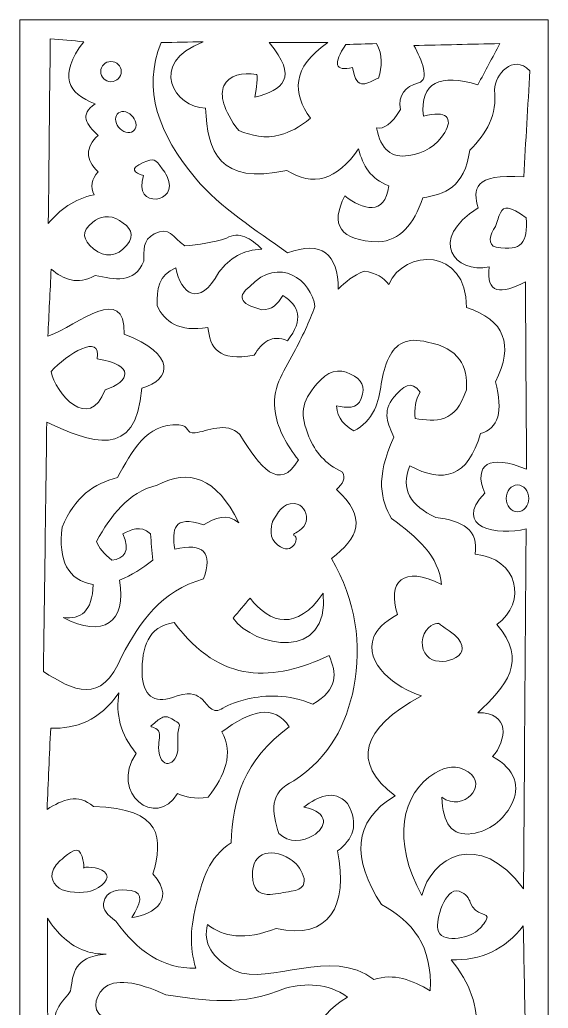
# Model space of a CAD drawing. Header units: centimetres. Extents: x -9.4 to 9.5, y -14.5 to 14.2.
# Drawn here: x 0.82 to 9.54, y -2.07 to 14.24 of the extents above; entities that cross this region are included whole.
import ezdxf

# ---------------------------------------------------------------- set-up
doc = ezdxf.new("R2010")
doc.units = ezdxf.units.CM
doc.header["$MEASUREMENT"] = 0
doc.layers.add('layer 1', color=7, linetype='Continuous')

msp = doc.modelspace()

# ---------------------------------------------------------------- linework, layer by layer
at = {"layer": 'layer 1', "color": 177, "lineweight": 9}
for points, knots in [([(0.82382, 14.244), (0.82382, 14.244), (9.5386, 14.244), (9.5386, 14.244), (9.5386, 14.244), (9.5386, 14.244), (9.5386, -14.45023), (9.5386, -14.45023), (9.5386, -14.45023), (9.5386, -14.45023), (0.82382, -14.45023), (0.82382, -14.45023), (0.82382, -14.45023), (0.82382, -14.45023), (0.82382, 14.244), (0.82382, 14.244)], [0, 0, 0, 0, 0.2, 0.2, 0.2, 0.2, 0.4, 0.4, 0.4, 0.4, 0.6, 0.6, 0.6, 0.6, 1, 1, 1, 1]), ([(1.32623, 13.92953), (1.51025, 13.9138), (1.69432, 13.89803), (1.87845, 13.8822), (1.87845, 13.8822), (1.44776, 13.31848), (1.62054, 13.02598), (2.06778, 12.85665), (2.06778, 12.85665), (1.79868, 12.68315), (1.92836, 12.50964), (2.11511, 12.33599), (2.11511, 12.33599), (1.90325, 12.13619), (1.9032, 11.93639), (2.11511, 11.73644), (2.11511, 11.73644), (2.00317, 11.61027), (1.98214, 11.4841), (2.052, 11.35777), (2.052, 11.35777), (1.71433, 11.28554), (1.48076, 11.10873), (1.29468, 10.88444), (1.29468, 10.88444), (1.30525, 11.89952), (1.31576, 12.91455), (1.32623, 13.92953)], [0, 0, 0, 0, 0.125, 0.125, 0.125, 0.125, 0.25, 0.25, 0.25, 0.25, 0.375, 0.375, 0.375, 0.375, 0.5, 0.5, 0.5, 0.5, 0.625, 0.625, 0.625, 0.625, 0.75, 0.75, 0.75, 0.75, 1, 1, 1, 1]), ([(3.85065, 13.8822), (3.6193, 13.87699), (3.38789, 13.87173), (3.15644, 13.86642), (3.15644, 13.86642), (2.83526, 13.09342), (3.1173, 12.35383), (3.71974, 11.63192), (3.71974, 11.63192), (4.14079, 11.1274), (4.71188, 10.7838), (5.23909, 10.39534), (5.23909, 10.39534), (5.80352, 10.6024), (6.07345, 10.39008), (6.0753, 9.79579), (6.0753, 9.79579), (6.19343, 9.91974), (6.32852, 10.02657), (6.5013, 10.09556), (6.5013, 10.09556), (6.70713, 10.06813), (6.8285, 9.98429), (6.91152, 9.87467), (6.91152, 9.87467), (7.15978, 10.47381), (8.19461, 10.48598), (8.18951, 9.49601), (8.18951, 9.49601), (8.81994, 9.29167), (8.97927, 8.88238), (8.66748, 8.26814), (8.66748, 8.26814), (8.80045, 7.77986), (8.71842, 7.49648), (8.42132, 7.4178), (8.42132, 7.4178), (8.22019, 6.69094), (7.80522, 6.59138), (7.2577, 6.88074), (7.2577, 6.88074), (7.09255, 6.49913), (7.27033, 6.2273), (7.68287, 6.03039), (7.68287, 6.03039), (8.1216, 5.98074), (8.40132, 5.82265), (8.33181, 5.4262), (8.33181, 5.4262), (9.04253, 5.35881), (9.19855, 4.63474), (8.68985, 4.26258), (8.68985, 4.26258), (9.21773, 3.67205), (8.83567, 3.23368), (8.37657, 2.80804), (8.37657, 2.80804), (8.92162, 2.82114), (8.85103, 2.35059), (8.6219, 2.08629), (8.6219, 2.08629), (9.0018, 1.87175), (9.08316, 1.58038), (8.93162, 1.292), (8.93162, 1.292), (8.79432, 1.03074), (8.57209, 0.85734), (8.27989, 0.81372), (8.27989, 0.81372), (7.94717, 0.76401), (7.79826, 0.98789), (7.78465, 1.41285), (7.78465, 1.41285), (8.14099, 1.16062), (8.55554, 1.61384), (8.21828, 1.83168), (8.21828, 1.83168), (8.01673, 1.96193), (7.86668, 1.92506), (7.6708, 1.81106), (7.6708, 1.81106), (7.12214, 1.49143), (6.95137, 0.68878), (7.45703, -0.20704), (7.45703, -0.20704), (7.59733, 0.41257), (8.39472, 0.90601), (9.13152, -0.09783), (9.13152, -0.09783), (9.1456, 1.88185), (9.15973, 3.86148), (9.17386, 5.84106), (9.17386, 5.84106), (8.70656, 5.72654), (7.95124, 5.8587), (8.4915, 6.43355), (8.4915, 6.43355), (8.29613, 6.90327), (8.56709, 7.08451), (9.18216, 6.82577), (9.18216, 6.82577), (9.1753, 7.85663), (9.16844, 8.88749), (9.16164, 9.91829), (9.16164, 9.91829), (8.76065, 9.71277), (8.50403, 9.71355), (8.56523, 10.16795), (8.56523, 10.16795), (8.00523, 10.03884), (7.54035, 10.61736), (8.38492, 11.13884), (8.38492, 11.13884), (8.29356, 11.44388), (8.2965, 11.71189), (9.1339, 11.65203), (9.1339, 11.65203), (9.16813, 12.23601), (9.20237, 12.81994), (9.23666, 13.40387), (9.23666, 13.40387), (8.94771, 13.6858), (8.66907, 13.34395), (8.65196, 13.08584), (8.65196, 13.08584), (8.70218, 12.68047), (8.52543, 12.36563), (8.24566, 12.09205), (8.24566, 12.09205), (8.15805, 11.46883), (7.82569, 11.36587), (7.47271, 11.30693), (7.47271, 11.30693), (7.32107, 10.86413), (7.08894, 10.59555), (6.73941, 10.58147), (6.73941, 10.58147), (6.095, 10.59508), (5.93779, 10.86129), (6.18446, 11.33674), (6.18446, 11.33674), (6.48305, 11.11343), (6.84598, 10.99262), (6.90786, 11.5057), (6.90786, 11.5057), (6.61267, 11.61501), (6.47639, 11.83775), (6.41241, 12.1119), (6.41241, 12.1119), (6.05071, 11.5982), (5.65601, 11.48049), (5.22847, 11.75861), (5.22847, 11.75861), (4.10763, 11.50895), (3.91696, 12.07653), (3.8885, 12.78653), (3.8885, 12.78653), (3.38372, 12.78689), (2.91714, 13.51983), (3.85065, 13.8822)], [0, 0, 0, 0, 0.02439024, 0.02439024, 0.02439024, 0.02439024, 0.04878049, 0.04878049, 0.04878049, 0.04878049, 0.07317073, 0.07317073, 0.07317073, 0.07317073, 0.09756098, 0.09756098, 0.09756098, 0.09756098, 0.12195122, 0.12195122, 0.12195122, 0.12195122, 0.14634146, 0.14634146, 0.14634146, 0.14634146, 0.17073171, 0.17073171, 0.17073171, 0.17073171, 0.19512195, 0.19512195, 0.19512195, 0.19512195, 0.2195122, 0.2195122, 0.2195122, 0.2195122, 0.24390244, 0.24390244, 0.24390244, 0.24390244, 0.26829268, 0.26829268, 0.26829268, 0.26829268, 0.29268293, 0.29268293, 0.29268293, 0.29268293, 0.31707317, 0.31707317, 0.31707317, 0.31707317, 0.34146341, 0.34146341, 0.34146341, 0.34146341, 0.36585366, 0.36585366, 0.36585366, 0.36585366, 0.3902439, 0.3902439, 0.3902439, 0.3902439, 0.41463415, 0.41463415, 0.41463415, 0.41463415, 0.43902439, 0.43902439, 0.43902439, 0.43902439, 0.46341463, 0.46341463, 0.46341463, 0.46341463, 0.48780488, 0.48780488, 0.48780488, 0.48780488, 0.51219512, 0.51219512, 0.51219512, 0.51219512, 0.53658537, 0.53658537, 0.53658537, 0.53658537, 0.56097561, 0.56097561, 0.56097561, 0.56097561, 0.58536585, 0.58536585, 0.58536585, 0.58536585, 0.6097561, 0.6097561, 0.6097561, 0.6097561, 0.63414634, 0.63414634, 0.63414634, 0.63414634, 0.65853659, 0.65853659, 0.65853659, 0.65853659, 0.68292683, 0.68292683, 0.68292683, 0.68292683, 0.70731707, 0.70731707, 0.70731707, 0.70731707, 0.73170732, 0.73170732, 0.73170732, 0.73170732, 0.75609756, 0.75609756, 0.75609756, 0.75609756, 0.7804878, 0.7804878, 0.7804878, 0.7804878, 0.80487805, 0.80487805, 0.80487805, 0.80487805, 0.82926829, 0.82926829, 0.82926829, 0.82926829, 0.85365854, 0.85365854, 0.85365854, 0.85365854, 0.87804878, 0.87804878, 0.87804878, 0.87804878, 0.90243902, 0.90243902, 0.90243902, 0.90243902, 0.92682927, 0.92682927, 0.92682927, 0.92682927, 0.95121951, 0.95121951, 0.95121951, 0.95121951, 1, 1, 1, 1]), ([(4.93931, 13.86642), (5.26007, 13.86642), (5.58088, 13.86642), (5.90175, 13.86642), (5.90175, 13.86642), (5.30323, 13.45104), (5.3205, 13.03557), (5.61775, 12.61998), (5.61775, 12.61998), (5.43564, 12.46876), (5.27142, 12.38347), (5.11947, 12.34295), (5.11947, 12.34295), (4.8662, 12.2754), (4.64681, 12.33207), (4.43443, 12.41487), (4.43443, 12.41487), (4.17038, 12.76296), (4.12382, 13.00339), (4.19075, 13.15395), (4.19075, 13.15395), (4.26902, 13.32988), (4.50259, 13.38278), (4.72502, 13.34101), (4.72502, 13.34101), (4.7472, 13.33684), (4.7406, 13.23609), (4.70265, 12.96709), (4.70265, 12.96709), (5.16556, 13.07929), (5.42156, 13.2926), (4.93931, 13.86642)], [0, 0, 0, 0, 0.11111111, 0.11111111, 0.11111111, 0.11111111, 0.22222222, 0.22222222, 0.22222222, 0.22222222, 0.33333333, 0.33333333, 0.33333333, 0.33333333, 0.44444444, 0.44444444, 0.44444444, 0.44444444, 0.55555556, 0.55555556, 0.55555556, 0.55555556, 0.66666667, 0.66666667, 0.66666667, 0.66666667, 0.77777778, 0.77777778, 0.77777778, 0.77777778, 1, 1, 1, 1]), ([(6.31197, 13.4562), (6.37626, 13.02969), (6.57003, 13.21768), (6.73796, 13.28265), (6.73796, 13.28265), (6.80154, 13.47203), (6.81216, 13.66146), (6.70641, 13.85064), (6.70641, 13.85064), (6.53806, 13.84543), (6.36977, 13.84017), (6.20152, 13.83486), (6.20152, 13.83486), (5.98419, 13.51457), (6.02096, 13.38835), (6.31197, 13.4562)], [0, 0, 0, 0, 0.2, 0.2, 0.2, 0.2, 0.4, 0.4, 0.4, 0.4, 0.6, 0.6, 0.6, 0.6, 1, 1, 1, 1]), ([(7.32174, 13.81909), (7.79501, 13.82966), (8.26834, 13.84017), (8.74172, 13.85064), (8.74172, 13.85064), (8.62071, 13.62455), (8.49975, 13.3984), (8.37884, 13.1722), (8.37884, 13.1722), (7.76134, 13.35143), (7.41924, 13.22495), (7.47951, 12.65154), (7.47951, 12.65154), (7.86467, 12.76106), (7.97496, 12.6156), (7.83219, 12.3844), (7.83219, 12.3844), (7.69313, 12.15939), (7.49942, 12.04199), (7.23852, 12.00223), (7.23852, 12.00223), (6.96035, 11.9598), (6.77395, 12.09566), (6.70641, 12.46221), (6.70641, 12.46221), (6.82572, 12.42869), (6.9572, 12.52862), (7.10085, 12.76198), (7.10085, 12.76198), (7.05981, 12.9986), (7.1735, 13.14214), (7.40078, 13.20386), (7.40078, 13.20386), (7.58557, 13.25403), (7.45997, 13.58345), (7.32174, 13.81909)], [0, 0, 0, 0, 0.1, 0.1, 0.1, 0.1, 0.2, 0.2, 0.2, 0.2, 0.3, 0.3, 0.3, 0.3, 0.4, 0.4, 0.4, 0.4, 0.5, 0.5, 0.5, 0.5, 0.6, 0.6, 0.6, 0.6, 0.7, 0.7, 0.7, 0.7, 0.8, 0.8, 0.8, 0.8, 1, 1, 1, 1]), ([(2.32729, 13.55545), (2.42056, 13.55545), (2.49666, 13.48048), (2.49666, 13.3885), (2.49666, 13.3885), (2.49666, 13.29657), (2.42056, 13.2216), (2.32729, 13.2216), (2.32729, 13.2216), (2.23401, 13.2216), (2.15791, 13.29657), (2.15791, 13.3885), (2.15791, 13.3885), (2.15791, 13.48048), (2.23401, 13.55545), (2.32729, 13.55545)], [0, 0, 0, 0, 0.2, 0.2, 0.2, 0.2, 0.4, 0.4, 0.4, 0.4, 0.6, 0.6, 0.6, 0.6, 1, 1, 1, 1]), ([(2.57256, 12.72218), (2.66584, 12.69557), (2.74194, 12.5989), (2.74194, 12.50686), (2.74194, 12.50686), (2.74194, 12.41493), (2.66584, 12.36172), (2.57256, 12.38832), (2.57256, 12.38832), (2.47929, 12.41498), (2.40318, 12.51165), (2.40318, 12.60359), (2.40318, 12.60359), (2.40318, 12.69557), (2.47929, 12.74884), (2.57256, 12.72218)], [0, 0, 0, 0, 0.2, 0.2, 0.2, 0.2, 0.4, 0.4, 0.4, 0.4, 0.6, 0.6, 0.6, 0.6, 1, 1, 1, 1]), ([(2.86496, 11.67312), (2.67445, 11.1059), (3.4755, 11.21021), (3.25394, 11.65497), (3.25394, 11.65497), (3.22604, 11.70911), (3.1997, 11.75175), (3.17454, 11.7866), (3.17454, 11.7866), (3.05672, 11.9501), (3.03589, 11.96196), (2.85996, 11.88735), (2.85996, 11.88735), (2.61804, 11.78454), (2.71384, 11.72525), (2.86496, 11.67312)], [0, 0, 0, 0, 0.2, 0.2, 0.2, 0.2, 0.4, 0.4, 0.4, 0.4, 0.6, 0.6, 0.6, 0.6, 1, 1, 1, 1]), ([(8.66655, 10.83262), (8.58147, 10.70501), (8.52476, 10.52068), (8.68073, 10.49232), (8.68073, 10.49232), (9.11188, 10.41395), (9.1952, 10.57338), (9.177, 10.97442), (9.177, 10.97442), (8.893, 11.1755), (8.81056, 11.17406), (8.7508, 11.05666), (8.7508, 11.05666), (8.72363, 11.00324), (8.70109, 10.92585), (8.66655, 10.83262)], [0, 0, 0, 0, 0.2, 0.2, 0.2, 0.2, 0.4, 0.4, 0.4, 0.4, 0.6, 0.6, 0.6, 0.6, 1, 1, 1, 1]), ([(2.0421, 10.46505), (2.22829, 10.30887), (2.42984, 10.33171), (2.58679, 10.52212), (2.58679, 10.52212), (2.73606, 10.703), (2.64253, 10.82288), (2.46934, 10.93136), (2.46934, 10.93136), (2.30223, 11.03603), (2.1412, 10.99979), (2.02756, 10.90486), (2.02756, 10.90486), (1.82802, 10.73816), (1.86045, 10.61767), (2.0421, 10.46505)], [0, 0, 0, 0, 0.2, 0.2, 0.2, 0.2, 0.4, 0.4, 0.4, 0.4, 0.6, 0.6, 0.6, 0.6, 1, 1, 1, 1]), ([(1.34149, 10.13114), (1.32334, 9.76109), (1.30514, 9.39098), (1.28689, 9.02088), (1.28689, 9.02088), (1.79652, 9.2117), (2.56256, 9.9069), (2.54276, 9.05728), (2.54276, 9.05728), (3.40775, 8.72316), (3.32906, 8.30346), (2.83398, 8.16543), (2.83398, 8.16543), (2.7505, 6.95942), (1.98234, 7.27533), (1.26869, 7.6012), (1.26869, 7.6012), (1.25054, 6.23009), (1.23234, 4.85893), (1.21409, 3.48777), (1.21409, 3.48777), (1.69742, 3.1833), (2.1758, 2.91426), (2.50636, 3.74258), (2.50636, 3.74258), (2.80716, 4.30434), (3.15721, 4.82046), (3.85323, 5.01665), (3.85323, 5.01665), (4.01333, 5.45348), (3.85555, 5.61734), (3.38001, 5.50808), (3.38001, 5.50808), (3.33257, 5.82425), (3.35335, 6.07963), (3.85323, 5.9085), (3.85323, 5.9085), (4.04736, 6.02338), (4.24138, 6.10413), (4.43566, 5.94491), (4.43566, 5.94491), (4.067, 6.69904), (3.60863, 6.84088), (3.08879, 6.56374), (3.08879, 6.56374), (2.60303, 6.44463), (2.33017, 6.05916), (2.08773, 5.63549), (2.08773, 5.63549), (2.12723, 5.53237), (2.21215, 5.4293), (2.34255, 5.32607), (2.34255, 5.32607), (2.54889, 5.35237), (2.65119, 5.46384), (2.52456, 5.7629), (2.52456, 5.7629), (2.66661, 5.83059), (2.80654, 5.91191), (2.97958, 5.7629), (2.97958, 5.7629), (2.9917, 5.61734), (3.00382, 5.47173), (3.01599, 5.32607), (3.01599, 5.32607), (2.85094, 5.18283), (2.66511, 5.08121), (2.46996, 4.99845), (2.46996, 4.99845), (2.59215, 4.29475), (2.19349, 4.03488), (1.5417, 4.37962), (1.5417, 4.37962), (1.82462, 4.3494), (2.02246, 4.47073), (2.03313, 4.92565), (2.03313, 4.92565), (1.621, 4.99856), (1.45106, 5.31411), (1.5235, 5.8721), (1.5235, 5.8721), (1.72459, 6.36698), (2.05061, 6.59076), (2.43355, 6.69115), (2.43355, 6.69115), (2.67991, 7.11807), (2.89822, 7.58738), (3.4476, 7.55907), (3.4476, 7.55907), (3.63539, 7.54958), (3.54289, 7.40841), (3.71886, 7.42785), (3.71886, 7.42785), (3.90737, 7.44883), (4.22473, 7.62404), (4.45387, 7.40099), (4.45387, 7.40099), (4.78288, 6.85619), (5.10936, 6.44654), (5.41852, 6.98236), (5.41852, 6.98236), (5.23207, 7.22491), (5.08554, 7.47508), (5.04032, 7.74479), (5.04032, 7.74479), (4.9702, 8.16311), (5.16293, 8.41132), (5.34474, 8.75446), (5.34474, 8.75446), (5.47859, 9.00711), (5.59888, 9.25976), (5.69153, 9.5123), (5.69153, 9.5123), (5.64126, 9.93237), (5.09724, 10.36486), (4.61767, 9.83992), (4.61767, 9.83992), (4.42375, 9.69627), (4.41597, 9.56423), (4.81789, 9.4577), (4.81789, 9.4577), (4.97489, 9.45275), (5.0809, 9.55025), (5.1637, 9.69431), (5.1637, 9.69431), (5.42398, 9.52726), (5.51571, 9.30193), (5.23651, 8.94807), (5.23651, 8.94807), (4.97705, 9.0579), (4.81943, 8.91946), (4.69048, 8.71146), (4.69048, 8.71146), (4.09449, 8.58967), (3.96213, 8.83954), (3.92604, 9.16648), (3.92604, 9.16648), (3.44796, 9.08842), (3.2131, 9.25409), (3.08879, 9.5305), (3.08879, 9.5305), (3.07982, 9.79305), (3.10823, 10.03683), (3.39821, 10.14934), (3.39821, 10.14934), (3.47818, 9.72247), (3.78125, 9.48451), (4.10805, 10.07653), (4.10805, 10.07653), (4.28351, 10.30887), (4.51197, 10.45025), (4.81789, 10.45876), (4.81789, 10.45876), (4.63129, 10.64082), (4.44051, 10.75755), (4.23545, 10.64077), (4.23545, 10.64077), (4.00482, 10.56306), (3.77429, 10.53465), (3.54381, 10.51336), (3.54381, 10.51336), (3.33582, 10.66098), (3.30091, 10.8416), (3.03924, 10.70975), (3.03924, 10.70975), (2.84955, 10.61401), (2.8679, 10.43298), (2.87038, 10.25854), (2.87038, 10.25854), (2.70775, 9.87864), (2.38385, 9.96398), (2.06953, 10.02193), (2.06953, 10.02193), (1.77146, 9.85874), (1.54624, 9.95825), (1.34149, 10.13114)], [0, 0, 0, 0, 0.02222222, 0.02222222, 0.02222222, 0.02222222, 0.04444444, 0.04444444, 0.04444444, 0.04444444, 0.06666667, 0.06666667, 0.06666667, 0.06666667, 0.08888889, 0.08888889, 0.08888889, 0.08888889, 0.11111111, 0.11111111, 0.11111111, 0.11111111, 0.13333333, 0.13333333, 0.13333333, 0.13333333, 0.15555556, 0.15555556, 0.15555556, 0.15555556, 0.17777778, 0.17777778, 0.17777778, 0.17777778, 0.2, 0.2, 0.2, 0.2, 0.22222222, 0.22222222, 0.22222222, 0.22222222, 0.24444444, 0.24444444, 0.24444444, 0.24444444, 0.26666667, 0.26666667, 0.26666667, 0.26666667, 0.28888889, 0.28888889, 0.28888889, 0.28888889, 0.31111111, 0.31111111, 0.31111111, 0.31111111, 0.33333333, 0.33333333, 0.33333333, 0.33333333, 0.35555556, 0.35555556, 0.35555556, 0.35555556, 0.37777778, 0.37777778, 0.37777778, 0.37777778, 0.4, 0.4, 0.4, 0.4, 0.42222222, 0.42222222, 0.42222222, 0.42222222, 0.44444444, 0.44444444, 0.44444444, 0.44444444, 0.46666667, 0.46666667, 0.46666667, 0.46666667, 0.48888889, 0.48888889, 0.48888889, 0.48888889, 0.51111111, 0.51111111, 0.51111111, 0.51111111, 0.53333333, 0.53333333, 0.53333333, 0.53333333, 0.55555556, 0.55555556, 0.55555556, 0.55555556, 0.57777778, 0.57777778, 0.57777778, 0.57777778, 0.6, 0.6, 0.6, 0.6, 0.62222222, 0.62222222, 0.62222222, 0.62222222, 0.64444444, 0.64444444, 0.64444444, 0.64444444, 0.66666667, 0.66666667, 0.66666667, 0.66666667, 0.68888889, 0.68888889, 0.68888889, 0.68888889, 0.71111111, 0.71111111, 0.71111111, 0.71111111, 0.73333333, 0.73333333, 0.73333333, 0.73333333, 0.75555556, 0.75555556, 0.75555556, 0.75555556, 0.77777778, 0.77777778, 0.77777778, 0.77777778, 0.8, 0.8, 0.8, 0.8, 0.82222222, 0.82222222, 0.82222222, 0.82222222, 0.84444444, 0.84444444, 0.84444444, 0.84444444, 0.86666667, 0.86666667, 0.86666667, 0.86666667, 0.88888889, 0.88888889, 0.88888889, 0.88888889, 0.91111111, 0.91111111, 0.91111111, 0.91111111, 0.93333333, 0.93333333, 0.93333333, 0.93333333, 0.95555556, 0.95555556, 0.95555556, 0.95555556, 1, 1, 1, 1]), ([(2.09954, 8.64876), (2.73111, 8.55177), (2.64392, 8.27278), (2.23051, 8.138), (2.23051, 8.138), (1.96713, 7.42971), (1.40945, 8.08273), (1.33995, 8.43922), (1.33995, 8.43922), (1.60203, 8.72089), (2.17219, 9.091), (2.09954, 8.64876)], [0, 0, 0, 0, 0.25, 0.25, 0.25, 0.25, 0.5, 0.5, 0.5, 0.5, 1, 1, 1, 1]), ([(3.92036, -0.68738), (3.83838, -0.9854), (3.98956, -1.23975), (4.3741, -1.45048), (4.3741, -1.45048), (4.94323, -1.6972), (5.96146, -1.04557), (6.66341, -1.59485), (6.66341, -1.59485), (6.98994, -1.48332), (7.29389, -1.5999), (7.5915, -1.78047), (7.5915, -1.78047), (7.63492, -1.04356), (7.29755, -0.62762), (6.78715, -0.35739), (6.78715, -0.35739), (6.30289, 0.3969), (6.30387, 1.01573), (7.01402, 1.43693), (7.01402, 1.43693), (6.29732, 1.98683), (6.44169, 2.53683), (7.44713, 3.08688), (7.44713, 3.08688), (7.03547, 3.21965), (6.48635, 3.61667), (6.66459, 4.06422), (6.66459, 4.06422), (6.70955, 4.17714), (6.81907, 4.30032), (7.05527, 4.42747), (7.05527, 4.42747), (6.87599, 4.96215), (7.14627, 5.25425), (7.77712, 4.92245), (7.77712, 4.92245), (7.74335, 5.38748), (7.37185, 5.71154), (6.95215, 6.01554), (6.95215, 6.01554), (6.78488, 6.31718), (6.67795, 6.66717), (6.9934, 7.35613), (6.9934, 7.35613), (6.90136, 7.56593), (6.79097, 7.77351), (6.9934, 8.01611), (6.9934, 8.01611), (7.13772, 8.18873), (7.28203, 8.313), (7.42651, 8.09861), (7.42651, 8.09861), (7.3386, 7.97434), (7.33525, 7.82188), (7.34401, 7.66549), (7.34401, 7.66549), (7.68143, 7.61161), (8.01384, 7.57712), (8.18961, 8.13985), (8.18961, 8.13985), (8.21482, 8.52764), (8.06978, 8.825), (7.55025, 8.92358), (7.55025, 8.92358), (7.20119, 9.01696), (7.02351, 8.8894), (6.91358, 8.67449), (6.91358, 8.67449), (6.7673, 8.38864), (6.80087, 8.07576), (6.67155, 7.80538), (6.67155, 7.80538), (6.59937, 7.65441), (6.48666, 7.53896), (6.33342, 7.45925), (6.33342, 7.45925), (6.18889, 7.5483), (6.0604, 7.65358), (6.04467, 7.87174), (6.04467, 7.87174), (6.21962, 7.8391), (6.38998, 7.81497), (6.45355, 7.99182), (6.45355, 7.99182), (6.53053, 8.20632), (6.46933, 8.2981), (6.27747, 8.39709), (6.27747, 8.39709), (6.08195, 8.49789), (5.89633, 8.44345), (5.72087, 8.23359), (5.72087, 8.23359), (5.4607, 7.92263), (5.44342, 7.73892), (5.59331, 7.36134), (5.59331, 7.36134), (5.69164, 7.11369), (5.86375, 6.91162), (6.1478, 6.77865), (6.1478, 6.77865), (6.20348, 6.68233), (6.14903, 6.58607), (6.04467, 6.4899), (6.04467, 6.4899), (6.55791, 6.03937), (6.41024, 5.67736), (5.96218, 5.35556), (5.96218, 5.35556), (6.37523, 4.64743), (6.46495, 3.93929), (6.33342, 3.23125), (6.33342, 3.23125), (6.21003, 2.6183), (5.93897, 2.07495), (5.34345, 1.68443), (5.34345, 1.68443), (4.92977, 1.50015), (4.97968, 1.16959), (5.09595, 0.8182), (5.09595, 0.8182), (5.25481, 0.65145), (5.50045, 0.68126), (5.66338, 0.78139), (5.66338, 0.78139), (5.87525, 0.91153), (5.94748, 1.16062), (5.50844, 1.25131), (5.50844, 1.25131), (5.74902, 1.42873), (5.98956, 1.55387), (6.23029, 1.31319), (6.23029, 1.31319), (6.42525, 0.95814), (6.31465, 0.71766), (6.0653, 0.52946), (6.0653, 0.52946), (6.24148, -0.38172), (5.93454, -0.94627), (5.0547, -0.74925), (5.0547, -0.74925), (4.52889, -0.95812), (4.18358, -0.88651), (3.92036, -0.68738)], [0, 0, 0, 0, 0.02702703, 0.02702703, 0.02702703, 0.02702703, 0.05405405, 0.05405405, 0.05405405, 0.05405405, 0.08108108, 0.08108108, 0.08108108, 0.08108108, 0.10810811, 0.10810811, 0.10810811, 0.10810811, 0.13513514, 0.13513514, 0.13513514, 0.13513514, 0.16216216, 0.16216216, 0.16216216, 0.16216216, 0.18918919, 0.18918919, 0.18918919, 0.18918919, 0.21621622, 0.21621622, 0.21621622, 0.21621622, 0.24324324, 0.24324324, 0.24324324, 0.24324324, 0.27027027, 0.27027027, 0.27027027, 0.27027027, 0.2972973, 0.2972973, 0.2972973, 0.2972973, 0.32432432, 0.32432432, 0.32432432, 0.32432432, 0.35135135, 0.35135135, 0.35135135, 0.35135135, 0.37837838, 0.37837838, 0.37837838, 0.37837838, 0.40540541, 0.40540541, 0.40540541, 0.40540541, 0.43243243, 0.43243243, 0.43243243, 0.43243243, 0.45945946, 0.45945946, 0.45945946, 0.45945946, 0.48648649, 0.48648649, 0.48648649, 0.48648649, 0.51351351, 0.51351351, 0.51351351, 0.51351351, 0.54054054, 0.54054054, 0.54054054, 0.54054054, 0.56756757, 0.56756757, 0.56756757, 0.56756757, 0.59459459, 0.59459459, 0.59459459, 0.59459459, 0.62162162, 0.62162162, 0.62162162, 0.62162162, 0.64864865, 0.64864865, 0.64864865, 0.64864865, 0.67567568, 0.67567568, 0.67567568, 0.67567568, 0.7027027, 0.7027027, 0.7027027, 0.7027027, 0.72972973, 0.72972973, 0.72972973, 0.72972973, 0.75675676, 0.75675676, 0.75675676, 0.75675676, 0.78378378, 0.78378378, 0.78378378, 0.78378378, 0.81081081, 0.81081081, 0.81081081, 0.81081081, 0.83783784, 0.83783784, 0.83783784, 0.83783784, 0.86486486, 0.86486486, 0.86486486, 0.86486486, 0.89189189, 0.89189189, 0.89189189, 0.89189189, 0.91891892, 0.91891892, 0.91891892, 0.91891892, 0.94594595, 0.94594595, 0.94594595, 0.94594595, 1, 1, 1, 1]), ([(9.03155, 6.56694), (9.13415, 6.56694), (9.21784, 6.46717), (9.21784, 6.34486), (9.21784, 6.34486), (9.21784, 6.22261), (9.13415, 6.12284), (9.03155, 6.12284), (9.03155, 6.12284), (8.92889, 6.12284), (8.84521, 6.22261), (8.84521, 6.34486), (8.84521, 6.34486), (8.84521, 6.46717), (8.92889, 6.56694), (9.03155, 6.56694)], [0, 0, 0, 0, 0.2, 0.2, 0.2, 0.2, 0.4, 0.4, 0.4, 0.4, 0.6, 0.6, 0.6, 0.6, 1, 1, 1, 1]), ([(4.99345, 5.96213), (4.99345, 5.96213), (4.91302, 5.73691), (5.03367, 5.61626), (5.03367, 5.61626), (5.29328, 5.35665), (5.4345, 5.66756), (5.36345, 5.72082), (5.36345, 5.72082), (5.2991, 5.76908), (5.36345, 5.74495), (5.47606, 5.84952), (5.47606, 5.84952), (5.52386, 5.89391), (5.54763, 5.94955), (5.55211, 6.00539), (5.55211, 6.00539), (5.56201, 6.1282), (5.47895, 6.25205), (5.35541, 6.25974), (5.35541, 6.25974), (5.14612, 6.27273), (5.07749, 6.10624), (4.99345, 5.96213)], [0, 0, 0, 0, 0.14285714, 0.14285714, 0.14285714, 0.14285714, 0.28571429, 0.28571429, 0.28571429, 0.28571429, 0.42857143, 0.42857143, 0.42857143, 0.42857143, 0.57142857, 0.57142857, 0.57142857, 0.57142857, 0.71428571, 0.71428571, 0.71428571, 0.71428571, 1, 1, 1, 1]), ([(4.34285, 4.37008), (4.43546, 4.48037), (4.52811, 4.59066), (4.62077, 4.701), (4.62077, 4.701), (4.95334, 4.26974), (5.39465, 4.15646), (5.82781, 4.77942), (5.82781, 4.77942), (5.93872, 3.64673), (4.68223, 3.88365), (4.34285, 4.37008)], [0, 0, 0, 0, 0.25, 0.25, 0.25, 0.25, 0.5, 0.5, 0.5, 0.5, 1, 1, 1, 1]), ([(2.84052, 3.46436), (2.85042, 3.08884), (3.03991, 2.95484), (3.34355, 3.06182), (3.34355, 3.06182), (3.61053, 3.15592), (3.71061, 3.1222), (3.80399, 3.05595), (3.80399, 3.05595), (3.88654, 2.99742), (3.9926, 2.7622), (4.1463, 2.86955), (4.1463, 2.86955), (4.20441, 2.91013), (4.36523, 2.98825), (4.58684, 3.038), (4.58684, 3.038), (4.87182, 3.10199), (5.25729, 3.11931), (5.65415, 2.95056), (5.65415, 2.95056), (6.08329, 3.18939), (6.05112, 3.46653), (5.92335, 3.75176), (5.92335, 3.75176), (5.01475, 3.32824), (4.13976, 3.25956), (3.37026, 4.30042), (3.37026, 4.30042), (2.93199, 4.22865), (2.8381, 3.88458), (2.84052, 3.46436)], [0, 0, 0, 0, 0.11111111, 0.11111111, 0.11111111, 0.11111111, 0.22222222, 0.22222222, 0.22222222, 0.22222222, 0.33333333, 0.33333333, 0.33333333, 0.33333333, 0.44444444, 0.44444444, 0.44444444, 0.44444444, 0.55555556, 0.55555556, 0.55555556, 0.55555556, 0.66666667, 0.66666667, 0.66666667, 0.66666667, 0.77777778, 0.77777778, 0.77777778, 0.77777778, 1, 1, 1, 1]), ([(7.73103, 4.28428), (7.73103, 4.28428), (7.70597, 4.29681), (7.90644, 4.15899), (7.90644, 4.15899), (8.4189, 3.80667), (7.89092, 3.57449), (7.63079, 3.68288), (7.63079, 3.68288), (7.48044, 3.74552), (7.41779, 3.93346), (7.49297, 4.10887), (7.49297, 4.10887), (7.56815, 4.28428), (7.73103, 4.28428), (7.73103, 4.28428)], [0, 0, 0, 0, 0.2, 0.2, 0.2, 0.2, 0.4, 0.4, 0.4, 0.4, 0.6, 0.6, 0.6, 0.6, 1, 1, 1, 1]), ([(1.33324, 2.55312), (1.74903, 2.54353), (2.13754, 2.67006), (2.45768, 3.13927), (2.45768, 3.13927), (2.40628, 2.78948), (2.47697, 2.45222), (2.74477, 2.13445), (2.74477, 2.13445), (2.29439, 1.47854), (3.07379, 0.88183), (3.42662, 1.47653), (3.42662, 1.47653), (3.55805, 1.42064), (3.70138, 1.37671), (3.92903, 1.41672), (3.92903, 1.41672), (4.21411, 1.77564), (4.34971, 2.13455), (4.15631, 2.49331), (4.15631, 2.49331), (4.62474, 2.84233), (5.02346, 2.96195), (5.26879, 2.57705), (5.26879, 2.57705), (4.51357, 2.03396), (4.33228, 1.36604), (4.31181, 0.66311), (4.31181, 0.66311), (3.93243, 0.42211), (3.83962, 0.03855), (3.7499, -0.29495), (3.7499, -0.29495), (3.62935, -0.74322), (3.62301, -1.03975), (3.72567, -1.40634), (3.72567, -1.40634), (3.18536, -1.41825), (2.75864, -1.12709), (2.40984, -0.6288), (2.40984, -0.6288), (2.26304, -0.53172), (2.19488, -0.43457), (2.20555, -0.33754), (2.20555, -0.33754), (2.23045, -0.10984), (2.48321, -0.09412), (2.66114, -0.12619), (2.66114, -0.12619), (2.8809, -0.16579), (2.81402, -0.34888), (2.673, -0.56899), (2.673, -0.56899), (2.89379, -0.55729), (3.45657, -0.33176), (3.0199, 0.14873), (3.0199, 0.14873), (3.18526, 0.72379), (3.1865, 1.23074), (2.03901, 1.26121), (2.03901, 1.26121), (1.78373, 1.48555), (1.52856, 1.37351), (1.27343, 1.21336), (1.27343, 1.21336), (1.29339, 1.65999), (1.31334, 2.10655), (1.33324, 2.55312)], [0, 0, 0, 0, 0.05555556, 0.05555556, 0.05555556, 0.05555556, 0.11111111, 0.11111111, 0.11111111, 0.11111111, 0.16666667, 0.16666667, 0.16666667, 0.16666667, 0.22222222, 0.22222222, 0.22222222, 0.22222222, 0.27777778, 0.27777778, 0.27777778, 0.27777778, 0.33333333, 0.33333333, 0.33333333, 0.33333333, 0.38888889, 0.38888889, 0.38888889, 0.38888889, 0.44444444, 0.44444444, 0.44444444, 0.44444444, 0.5, 0.5, 0.5, 0.5, 0.55555556, 0.55555556, 0.55555556, 0.55555556, 0.61111111, 0.61111111, 0.61111111, 0.61111111, 0.66666667, 0.66666667, 0.66666667, 0.66666667, 0.72222222, 0.72222222, 0.72222222, 0.72222222, 0.77777778, 0.77777778, 0.77777778, 0.77777778, 0.83333333, 0.83333333, 0.83333333, 0.83333333, 0.88888889, 0.88888889, 0.88888889, 0.88888889, 1, 1, 1, 1]), ([(3.06858, 2.54786), (3.10029, 2.52904), (3.12839, 2.49837), (3.12839, 2.44892), (3.12839, 2.44892), (3.12839, 2.33585), (3.11369, 2.36044), (3.11369, 2.24247), (3.11369, 2.24247), (3.11369, 1.8488), (3.43229, 1.91372), (3.43229, 2.24737), (3.43229, 2.24737), (3.43229, 2.33585), (3.43229, 2.39973), (3.43229, 2.47346), (3.43229, 2.47346), (3.43229, 2.54719), (3.49602, 2.61603), (3.4127, 2.66027), (3.4127, 2.66027), (3.32937, 2.70451), (3.28524, 2.75364), (3.20191, 2.7389), (3.20191, 2.7389), (3.15716, 2.73101), (3.09673, 2.68466), (3.05043, 2.64351), (3.05043, 2.64351), (2.94365, 2.54854), (2.98562, 2.59721), (3.06858, 2.54786)], [0, 0, 0, 0, 0.11111111, 0.11111111, 0.11111111, 0.11111111, 0.22222222, 0.22222222, 0.22222222, 0.22222222, 0.33333333, 0.33333333, 0.33333333, 0.33333333, 0.44444444, 0.44444444, 0.44444444, 0.44444444, 0.55555556, 0.55555556, 0.55555556, 0.55555556, 0.66666667, 0.66666667, 0.66666667, 0.66666667, 0.77777778, 0.77777778, 0.77777778, 0.77777778, 1, 1, 1, 1]), ([(1.82776, 0.48955), (1.89995, 0.33523), (1.87865, 0.22159), (1.8751, 0.24376), (1.8751, 0.24376), (1.87061, 0.2715), (2.12718, 0.27155), (2.22066, 0.18338), (2.22066, 0.18338), (2.34074, 0.0701), (2.18188, -0.07215), (1.98853, -0.13464), (1.98853, -0.13464), (1.87484, -0.17136), (1.57986, -0.1611), (1.47462, -0.0868), (1.47462, -0.0868), (1.34902, 0.00204), (1.26972, 0.1772), (1.49128, 0.36947), (1.49128, 0.36947), (1.56016, 0.41726), (1.75754, 0.63975), (1.82776, 0.48955)], [0, 0, 0, 0, 0.14285714, 0.14285714, 0.14285714, 0.14285714, 0.28571429, 0.28571429, 0.28571429, 0.28571429, 0.42857143, 0.42857143, 0.42857143, 0.42857143, 0.57142857, 0.57142857, 0.57142857, 0.57142857, 0.71428571, 0.71428571, 0.71428571, 0.71428571, 1, 1, 1, 1]), ([(4.6682, 0.0418), (4.60499, 0.48563), (4.93586, 0.60886), (5.28271, 0.39324), (5.28271, 0.39324), (5.3781, 0.33399), (5.45373, 0.24185), (5.49926, 0.11739), (5.49926, 0.11739), (5.54041, 0.00472), (5.51329, -0.10495), (5.29709, -0.13836), (5.29709, -0.13836), (5.18918, -0.15506), (5.06383, -0.18296), (4.95401, -0.18796), (4.95401, -0.18796), (4.81288, -0.1944), (4.69605, -0.15383), (4.6682, 0.0418)], [0, 0, 0, 0, 0.16666667, 0.16666667, 0.16666667, 0.16666667, 0.33333333, 0.33333333, 0.33333333, 0.33333333, 0.5, 0.5, 0.5, 0.5, 0.66666667, 0.66666667, 0.66666667, 0.66666667, 1, 1, 1, 1]), ([(8.06906, -0.13805), (8.19312, -0.17981), (8.22828, -0.25406), (8.25324, -0.32346), (8.25324, -0.32346), (8.33589, -0.55353), (8.58147, -0.47783), (8.52037, -0.60024), (8.52037, -0.60024), (8.48861, -0.66397), (8.43344, -0.73373), (8.36729, -0.79055), (8.36729, -0.79055), (8.22343, -0.91399), (7.75578, -1.00814), (7.71788, -0.76157), (7.71788, -0.76157), (7.69844, -0.69692), (7.72726, -0.5212), (7.79048, -0.37146), (7.79048, -0.37146), (7.85364, -0.22189), (7.95114, -0.09829), (8.06906, -0.13805)], [0, 0, 0, 0, 0.14285714, 0.14285714, 0.14285714, 0.14285714, 0.28571429, 0.28571429, 0.28571429, 0.28571429, 0.42857143, 0.42857143, 0.42857143, 0.42857143, 0.57142857, 0.57142857, 0.57142857, 0.57142857, 0.71428571, 0.71428571, 0.71428571, 0.71428571, 1, 1, 1, 1]), ([(1.27823, -0.57982), (1.44384, -0.83495), (1.64359, -1.03232), (1.90655, -1.12224), (1.90655, -1.12224), (2.00946, -1.15741), (2.12207, -1.17618), (2.24613, -1.17545), (2.24613, -1.17545), (2.11429, -1.18329), (2.00797, -1.20979), (1.9248, -1.2531), (1.9248, -1.2531), (1.79513, -1.3207), (1.72165, -1.42934), (1.6953, -1.57201), (1.6953, -1.57201), (1.6489, -1.82321), (1.69829, -1.74298), (1.52902, -1.95114), (1.52902, -1.95114), (1.3402, -2.18321), (1.33757, -2.41003), (1.66911, -2.62731), (1.66911, -2.62731), (1.9379, -2.72507), (2.19426, -2.78467), (2.39189, -2.66314), (2.39189, -2.66314), (2.51048, -2.59023), (2.60798, -2.45205), (2.67424, -2.21781), (2.67424, -2.21781), (2.50543, -2.24988), (2.36761, -2.25741), (2.26717, -2.23555), (2.26717, -2.23555), (2.00503, -2.17852), (2.0486, -1.88844), (2.20235, -1.7436), (2.20235, -1.7436), (2.38596, -1.57046), (2.74441, -1.62388), (3.23264, -1.84554), (3.23264, -1.84554), (3.86978, -1.93845), (4.50424, -2.0473), (5.20568, -1.73386), (5.20568, -1.73386), (5.5466, -1.65497), (5.88777, -1.64543), (6.22942, -1.88277), (6.22942, -1.88277), (5.62765, -2.24163), (5.5648, -2.70186), (6.08051, -2.86928), (6.08051, -2.86928), (5.90871, -2.97643), (5.87313, -3.14199), (5.85715, -3.31601), (5.85715, -3.31601), (5.51576, -3.07393), (5.35907, -2.83195), (5.26152, -2.59008), (5.26152, -2.59008), (4.72781, -2.12851), (4.19426, -2.42452), (3.66075, -2.64592), (3.66075, -2.64592), (2.12527, -2.59127), (2.06716, -3.6477), (2.35781, -4.39559), (2.35781, -4.39559), (2.37142, -4.77399), (2.41489, -5.11548), (2.5308, -5.3672), (2.5308, -5.3672), (2.70399, -5.74349), (3.0346, -5.82543), (3.41264, -5.8476), (3.41264, -5.8476), (4.02514, -5.88359), (4.61211, -5.2994), (4.42221, -4.67814), (4.42221, -4.67814), (4.32115, -4.34748), (4.01792, -4.18677), (3.60491, -4.26529), (3.60491, -4.26529), (3.77207, -4.44297), (3.9067, -4.62684), (3.8752, -4.84247), (3.8752, -4.84247), (3.81972, -5.22242), (3.60084, -5.20272), (3.30184, -5.07222), (3.30184, -5.07222), (2.99118, -4.93651), (2.88538, -4.64025), (3.04651, -4.135), (3.04651, -4.135), (3.18552, -3.74185), (3.84467, -3.20376), (4.48645, -3.70441), (4.48645, -3.70441), (4.87104, -4.00429), (4.95055, -4.53336), (4.91317, -5.00164), (4.91317, -5.00164), (4.8744, -5.48698), (4.67279, -5.79629), (4.27856, -6.06616), (4.27856, -6.06616), (3.77708, -6.40935), (3.26116, -6.50969), (2.81103, -6.96095), (2.81103, -6.96095), (2.02421, -7.74958), (2.19307, -8.67623), (2.32058, -9.45846), (2.32058, -9.45846), (1.92563, -9.34632), (1.74109, -9.57922), (1.61327, -9.90518), (1.61327, -9.90518), (1.33077, -10.00831), (1.26137, -10.17547), (1.22239, -10.35191), (1.22239, -10.35191), (1.22863, -9.4398), (1.23481, -8.52773), (1.241, -7.61572), (1.241, -7.61572), (1.97146, -7.68456), (2.24505, -7.53364), (2.17688, -7.21803), (2.17688, -7.21803), (2.10893, -6.90351), (1.956, -7.01143), (2.25185, -6.90331), (2.25185, -6.90331), (2.62113, -6.76827), (3.04976, -6.33572), (2.39504, -5.94051), (2.39504, -5.94051), (2.20014, -5.18133), (1.6423, -5.55308), (1.29684, -5.84744), (1.29684, -5.84744), (1.2906, -4.09153), (1.28441, -2.33568), (1.27823, -0.57982)], [0, 0, 0, 0, 0.02564103, 0.02564103, 0.02564103, 0.02564103, 0.05128205, 0.05128205, 0.05128205, 0.05128205, 0.07692308, 0.07692308, 0.07692308, 0.07692308, 0.1025641, 0.1025641, 0.1025641, 0.1025641, 0.12820513, 0.12820513, 0.12820513, 0.12820513, 0.15384615, 0.15384615, 0.15384615, 0.15384615, 0.17948718, 0.17948718, 0.17948718, 0.17948718, 0.20512821, 0.20512821, 0.20512821, 0.20512821, 0.23076923, 0.23076923, 0.23076923, 0.23076923, 0.25641026, 0.25641026, 0.25641026, 0.25641026, 0.28205128, 0.28205128, 0.28205128, 0.28205128, 0.30769231, 0.30769231, 0.30769231, 0.30769231, 0.33333333, 0.33333333, 0.33333333, 0.33333333, 0.35897436, 0.35897436, 0.35897436, 0.35897436, 0.38461538, 0.38461538, 0.38461538, 0.38461538, 0.41025641, 0.41025641, 0.41025641, 0.41025641, 0.43589744, 0.43589744, 0.43589744, 0.43589744, 0.46153846, 0.46153846, 0.46153846, 0.46153846, 0.48717949, 0.48717949, 0.48717949, 0.48717949, 0.51282051, 0.51282051, 0.51282051, 0.51282051, 0.53846154, 0.53846154, 0.53846154, 0.53846154, 0.56410256, 0.56410256, 0.56410256, 0.56410256, 0.58974359, 0.58974359, 0.58974359, 0.58974359, 0.61538462, 0.61538462, 0.61538462, 0.61538462, 0.64102564, 0.64102564, 0.64102564, 0.64102564, 0.66666667, 0.66666667, 0.66666667, 0.66666667, 0.69230769, 0.69230769, 0.69230769, 0.69230769, 0.71794872, 0.71794872, 0.71794872, 0.71794872, 0.74358974, 0.74358974, 0.74358974, 0.74358974, 0.76923077, 0.76923077, 0.76923077, 0.76923077, 0.79487179, 0.79487179, 0.79487179, 0.79487179, 0.82051282, 0.82051282, 0.82051282, 0.82051282, 0.84615385, 0.84615385, 0.84615385, 0.84615385, 0.87179487, 0.87179487, 0.87179487, 0.87179487, 0.8974359, 0.8974359, 0.8974359, 0.8974359, 0.92307692, 0.92307692, 0.92307692, 0.92307692, 0.94871795, 0.94871795, 0.94871795, 0.94871795, 1, 1, 1, 1]), ([(7.9366, -1.26682), (8.25014, -1.65585), (8.3891, -2.04487), (8.35347, -2.43406), (8.35347, -2.43406), (8.62334, -2.37038), (8.89331, -2.43787), (9.16339, -2.56507), (9.16339, -2.56507), (9.15143, -1.94567), (9.13952, -1.32632), (9.12766, -0.70702), (9.12766, -0.70702), (8.82587, -1.10017), (8.4288, -1.28677), (7.9366, -1.26682)], [0, 0, 0, 0, 0.2, 0.2, 0.2, 0.2, 0.4, 0.4, 0.4, 0.4, 0.6, 0.6, 0.6, 0.6, 1, 1, 1, 1])]:
    msp.add_open_spline(points, degree=3, knots=knots, dxfattribs=at)

doc.saveas('drawing.dxf')
